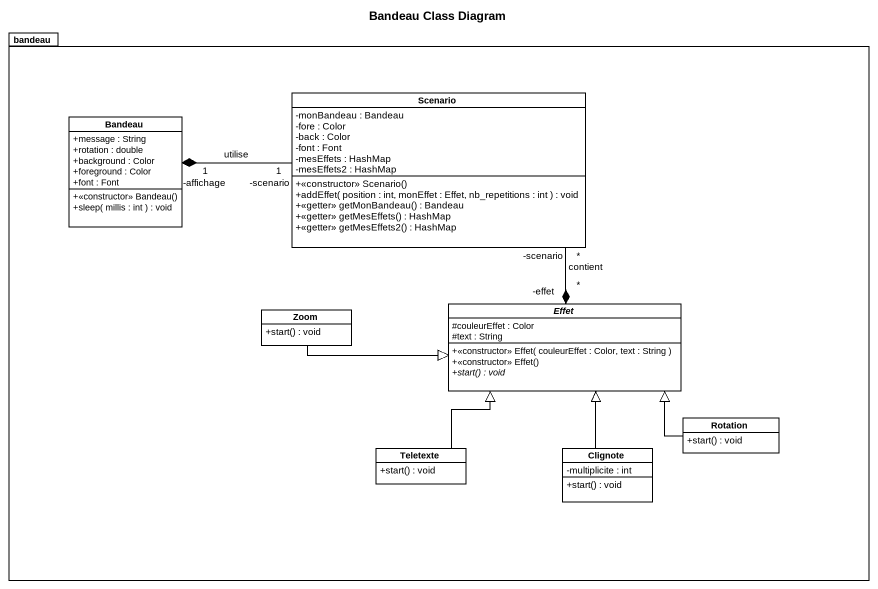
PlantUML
@startuml
title Bandeau Class Diagram
hide circle
hide empty members
skinparam classAttributeIconSize 0
package bandeau {
  class Scenario {
    -monBandeau : Bandeau
    -fore : Color
    -back : Color
    -font : Font
    -mesEffets : HashMap
    -mesEffets2 : HashMap
    +<<constructor>> Scenario()
    +addEffet( position : int, monEffet : Effet, nb_repetitions : int ) : void
    +<<getter>> getMonBandeau() : Bandeau
    +<<getter>> getMesEffets() : HashMap
    +<<getter>> getMesEffets2() : HashMap
  }
  class Bandeau {
    +message : String
    +rotation : double
    +background : Color
    +foreground : Color
    +font : Font
    +<<constructor>> Bandeau()
    +sleep( millis : int ) : void
  }
  class Zoom {
    +start() : void
  }
  abstract class Effet {
    #couleurEffet : Color
    #text : String
    +<<constructor>> Effet( couleurEffet : Color, text : String )
    +<<constructor>> Effet()
    {abstract} +start() : void
  }
  class Rotation {
    +start() : void
  }
  class Teletexte {
    +start() : void
  }
  class Clignote {
    -multiplicite : int
    +start() : void
  }
}
Bandeau "-affichage\n1" *-right- "-scenario\n1" Scenario : utilise
Zoom -right-|> Effet
Effet "-effet\n*" *-up- "-scenario\n*" Scenario : contient
Rotation -left-|> Effet
Teletexte -up-|> Effet
Clignote -up-|> Effet
@enduml
